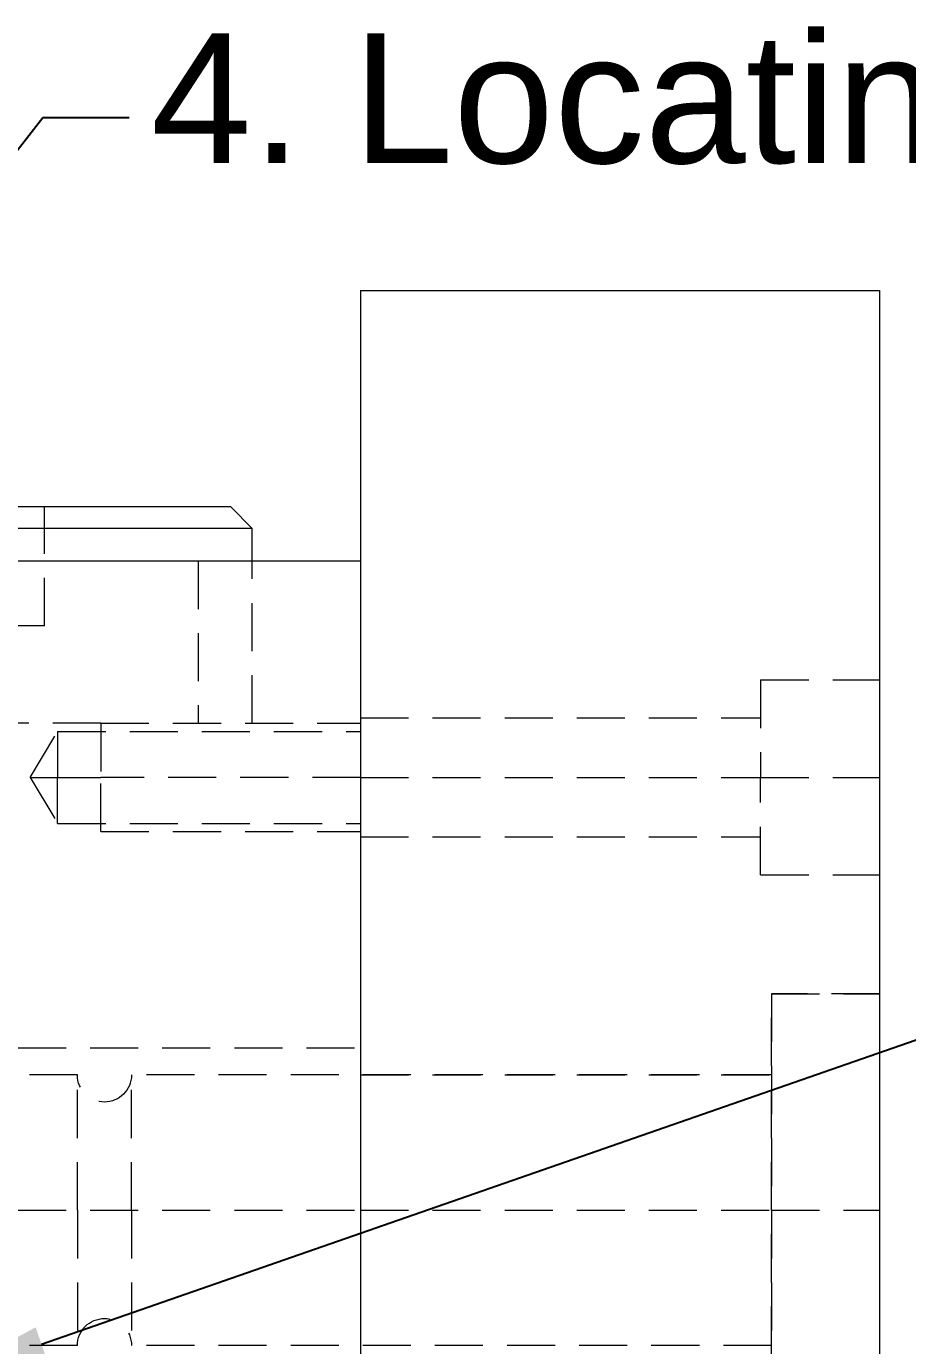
# Model space of a CAD drawing. Header units: millimetres. Extents: x -4200 to 3581, y -7493 to -4075.
# Drawn here: x -3293 to -3211.5, y -6913.4 to -6791.5 of the extents above; entities that cross this region are included whole.
import ezdxf
from ezdxf import colors
from ezdxf.entities.mleader import LeaderData, LeaderLine
from ezdxf.math import Vec2, Vec3

# ---------------------------------------------------------------- set-up
doc = ezdxf.new("R2010")
doc.units = ezdxf.units.MM
doc.header["$LTSCALE"] = 0.7
doc.linetypes.add('HIDDEN', pattern=[9.525, 6.35, -3.175])
doc.layers.add('txt', color=20, linetype='Continuous')
doc.styles.get("Standard").update_dxf_attribs({"font": 'arial.ttf'})

# ---------------------------------------------------------------- blocks, each defined once
blk = doc.blocks.new('A$C55b2053a')
at = {"color": 6, "linetype": 'Continuous', "lineweight": 0, "extrusion": (2.22045e-16, 1, -2.22045e-16)}
for p, q in [((3049.45, -15.04), (3049.45, 94.96)), ((3051.45, -13.04), (3051.45, 92.96)), ((3046.45, 39.96), (3046.45, -25.04)), ((3051.45, -13.04), (3049.45, -15.04)), ((3046.45, -15.04), (3049.45, -15.04)), ((3071.45, -25.04), (2691.45, -25.04)), ((3071.45, -25.04), (3071.45, -73.04)), ((3071.45, -73.04), (2691.45, -73.04))]:
    blk.add_line(p, q, dxfattribs=at)
at = {"color": 3, "linetype": 'HIDDEN', "lineweight": 0, "extrusion": (2.22045e-16, 1, -2.22045e-16)}
for p, q in [((3031.45, -1.04), (3031.45, 80.96)), ((2973.95, 1.13), (2973.95, 56.96)), ((2998.95, 1.13), (2998.95, 56.96)), ((2986.45, 39.96), (2986.45, -25.04)), ((3001.45, 39.96), (3001.45, -25.04)), ((3040.45, 4.18), (3040.45, 11.68)), ((3026.45, 5.51), (3022.2, 2.96)), ((3026.45, 5.51), (3026.45, 2.96)), ((3026.45, 5.51), (3030.7, 2.96)), ((3040.45, 4.18), (3051.45, 4.18)), ((3022.2, 2.96), (3026.45, 2.96)), ((3022.2, 2.96), (3022.2, -25.04)), ((3026.45, 2.96), (3026.45, -1.04)), ((3030.7, 2.96), (3026.45, 2.96)), ((3030.7, 2.96), (3030.7, -25.04)), ((2986.45, 1.13), (2973.95, 1.13)), ((2986.45, 1.13), (2998.95, 1.13)), ((3021.45, -1.04), (3026.45, -1.04)), ((3021.45, -1.04), (3021.45, -25.04)), ((3026.45, -25.04), (3026.45, -1.04)), ((3031.45, -1.04), (3026.45, -1.04)), ((3031.45, -1.04), (3031.45, -25.04)), ((2986.45, -3.87), (2973.95, -3.87)), ((2973.95, -63.04), (2973.95, -3.87)), ((2986.45, -3.87), (2998.95, -3.87)), ((2998.95, -63.04), (2998.95, -3.87)), ((3046.45, -10.04), (3031.45, -10.04)), ((3031.45, -15.04), (3046.45, -15.04)), ((2986.45, -25.04), (2986.45, -63.04)), ((2986.45, -25.04), (2986.45, -63.04)), ((2998.95, -25.04), (2998.95, -63.04)), ((3020.95, -25.04), (3020.95, -62.04)), ((3026.45, -25.04), (3026.45, -62.04)), ((3031.95, -25.04), (3031.95, -62.04)), ((3017.45, -62.04), (3026.45, -62.04)), ((3017.45, -62.04), (3017.45, -73.04)), ((3026.45, -62.04), (3026.45, -73.04)), ((3035.45, -62.04), (3026.45, -62.04)), ((3035.45, -62.04), (3035.45, -73.04)), ((2986.45, -63.04), (2966.45, -63.04)), ((2966.45, -63.04), (2986.45, -63.04)), ((2986.45, -63.04), (2986.45, -73.04)), ((2986.45, -63.04), (3006.45, -63.04)), ((2986.45, -63.04), (2986.45, -73.04)), ((3006.45, -63.04), (2986.45, -63.04)), ((3006.45, -73.04), (3006.45, -63.04)), ((3006.45, -63.04), (3006.45, -73.04))]:
    blk.add_line(p, q, dxfattribs=at)
at = {"color": 3, "linetype": 'HIDDEN', "lineweight": 0, "extrusion": (-4.93038e-32, -2.22045e-16, -1)}
for centre, start, end in [((-2973.95, -1.37), 90, 270), ((-2998.95, -1.37), 270, 90)]:
    blk.add_arc(centre, 2.5, start, end, dxfattribs=at)

msp = doc.modelspace()

# ---------------------------------------------------------------- block references
at = {"layer": 'txt', "rotation": 90}
msp.add_blockref('A$C55b2053a', (-3287.17, -9887.37), dxfattribs=at)

# ---------------------------------------------------------------- leaders
at = {"layer": 'txt', "lineweight": 9}
ml = msp.add_multileader_mtext('Standard', dxfattribs=at)
ml.set_content('4. Locating Ring', color=256)
ml.set_leader_properties()
ml.build(insert=Vec2(0, 0))
ml.multileader.update_dxf_attribs({"arrow_head_size": 10})
ctx = ml.context
ctx.base_point, ctx.char_height, ctx.arrow_head_size, ctx.plane_origin = Vec3(-3283.51, -6799.93), 12, 10, Vec3(-3319.42, -6835.93)
notes = []
notes.append((ctx, [(0, (1, 1, 0), (-3291.51, -6799.93), (1, 0), 8, [(0, [(-3319.42, -6835.93)], 0, [])])]))
ctx.mtext.insert, ctx.mtext.flow_direction = Vec3(-3281.51, -6792.16), 5
ml = msp.add_multileader_mtext('Standard', dxfattribs=at)
ml.set_content('Final \\PProduct\\P Outline', color=256)
ml.set_leader_properties()
ml.build(insert=Vec2(0, 0))
ml.multileader.update_dxf_attribs({"arrow_head_size": 10})
ctx = ml.context
ctx.base_point, ctx.char_height, ctx.arrow_head_size, ctx.plane_origin = Vec3(-3189.5, -6880.57), 12, 10, Vec3(-3301.07, -6916.57)
notes.append((ctx, [(0, (1, 1, 0), (-3197.5, -6880.57), (1, 0), 8, [(0, [(-3301.07, -6916.57)], 0, [])])]))
ctx.mtext.insert, ctx.mtext.flow_direction = Vec3(-3187.5, -6874.47), 5
for ctx, leaders in notes:
    for number, flags, end, landing, length, lines in leaders:
        leader = LeaderData()
        leader.index, (leader.has_last_leader_line, leader.has_dogleg_vector, leader.attachment_direction) = number, flags
        leader.last_leader_point, leader.dogleg_vector, leader.dogleg_length = Vec3(end), Vec3(landing), length
        for number, points, colour, breaks in lines:
            line = LeaderLine()
            line.index, line.vertices, line.color, line.breaks = number, Vec3.list(points), colors.encode_raw_color(colour), breaks
            leader.lines.append(line)
        ctx.leaders.append(leader)

doc.saveas('drawing.dxf')
